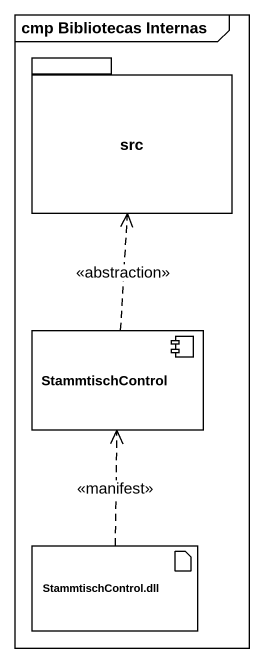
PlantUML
@startuml
mainframe cmp Bibliotecas Internas
package src {
}
component StammtischControl
artifact "StammtischControl.dll" as StammtischControl_dll
StammtischControl .up.> src : <<abstraction>>
StammtischControl_dll .up.> StammtischControl : <<manifest>>
@enduml
